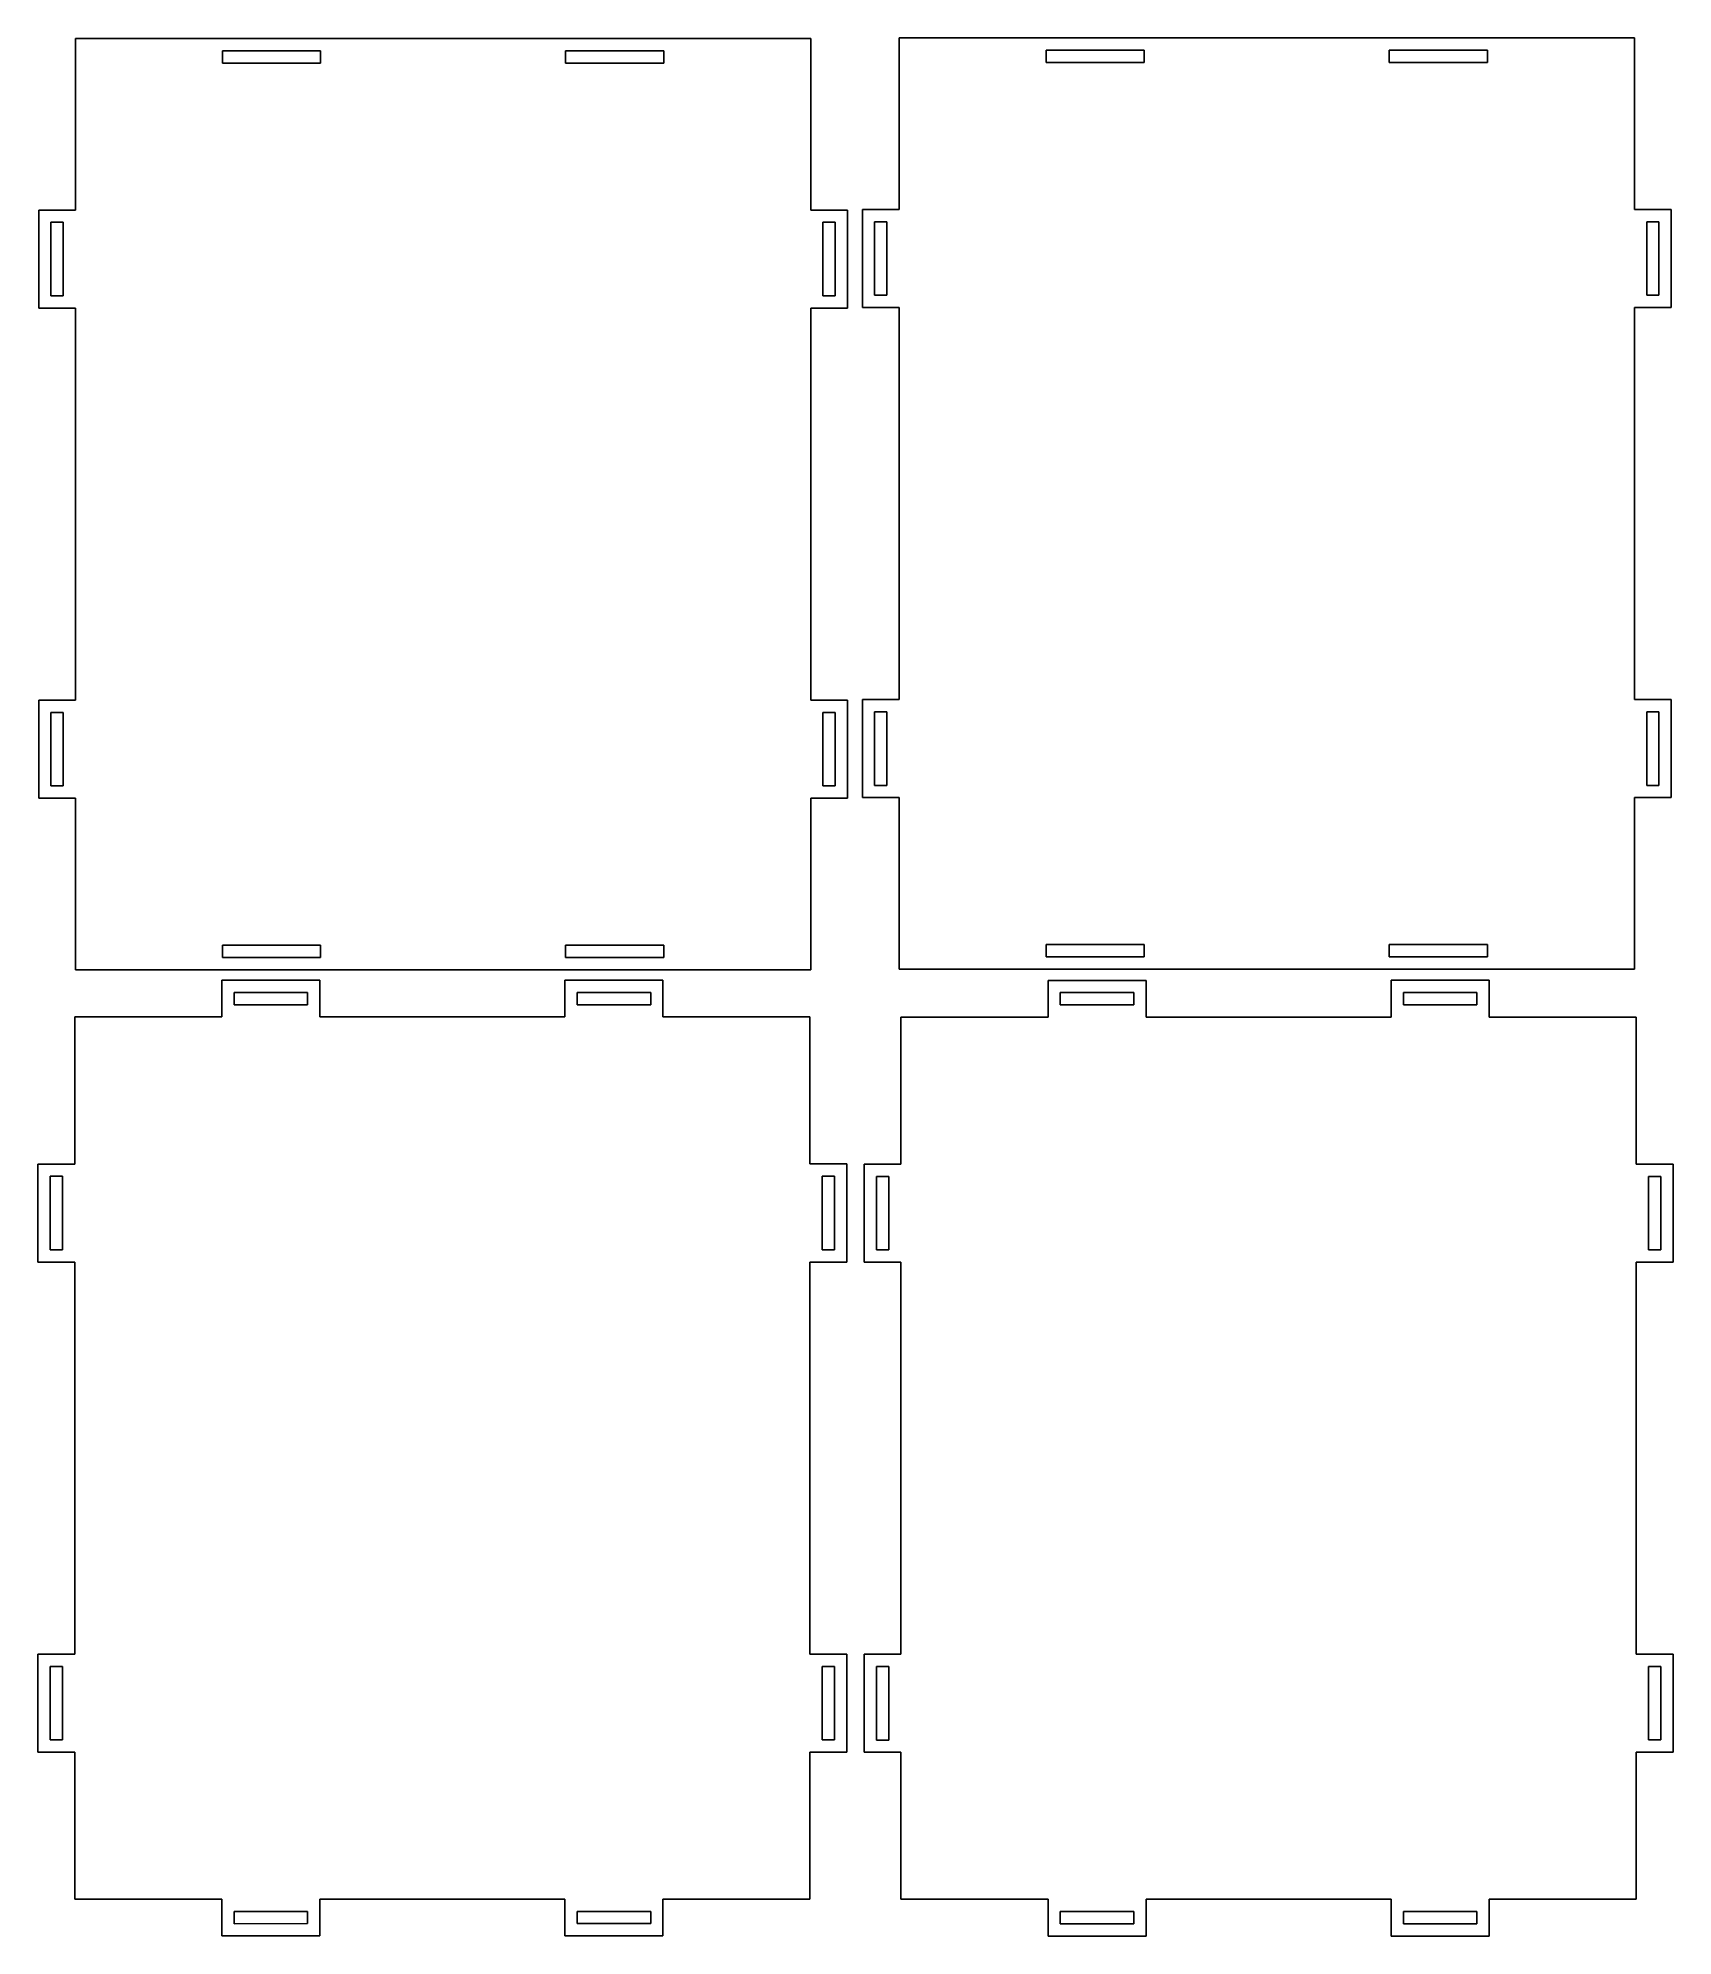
# Model space of a CAD drawing. Header units: millimetres. Extents: x -555 to 112, y -808 to -33.
import ezdxf

# ---------------------------------------------------------------- set-up
doc = ezdxf.new("R2010")
doc.units = ezdxf.units.MM

msp = doc.modelspace()

# ---------------------------------------------------------------- linework, layer by layer
at = {"color": 7, "linetype": 'Continuous'}
for p, q in [((-540.03, -43.71), (-540.03, -33.71)), ((-540.03, -33.71), (-240.04, -33.71)), ((-540.03, -33.71), (-540.03, -43.71)), ((-480.03, -43.71), (-480.03, -38.71)), ((-480.03, -38.71), (-440.03, -38.71)), ((-440.03, -43.71), (-440.03, -38.71)), ((-340.03, -43.71), (-340.03, -38.71)), ((-300.04, -38.71), (-340.03, -38.71)), ((-300.04, -43.71), (-300.04, -38.71)), ((-240.04, -43.71), (-240.04, -33.71)), ((-203.96, -33.49), (96.03, -33.48)), ((-203.96, -43.49), (-203.96, -33.49)), ((-203.96, -33.49), (-203.96, -43.49)), ((-143.96, -43.48), (-143.96, -38.48)), ((-143.96, -38.48), (-103.96, -38.48)), ((-103.96, -43.48), (-103.96, -38.48)), ((-3.97, -43.48), (-3.97, -38.48)), ((36.03, -38.48), (-3.97, -38.48)), ((36.03, -43.48), (36.03, -38.48)), ((96.03, -43.48), (96.03, -33.48)), ((-540.03, -43.71), (-540.03, -103.71)), ((-540.03, -43.71), (-540.03, -103.71)), ((-480.03, -43.71), (-440.03, -43.71)), ((-480.03, -43.71), (-440.03, -43.71)), ((-480.03, -43.71), (-440.03, -43.71)), ((-300.04, -43.71), (-340.03, -43.71)), ((-340.03, -43.71), (-300.04, -43.71)), ((-340.03, -43.71), (-300.04, -43.71)), ((-240.04, -43.71), (-240.04, -103.71)), ((-203.96, -43.49), (-203.96, -103.49)), ((-203.96, -43.49), (-203.96, -103.49)), ((-143.96, -43.48), (-103.96, -43.48)), ((-143.96, -43.48), (-103.96, -43.48)), ((-143.96, -43.48), (-103.96, -43.48)), ((36.03, -43.48), (-3.97, -43.48)), ((-3.97, -43.48), (36.03, -43.48)), ((-3.97, -43.48), (36.03, -43.48)), ((96.03, -43.48), (96.03, -103.48)), ((-540.03, -103.71), (-555.03, -103.71)), ((-555.03, -103.71), (-555.03, -143.71)), ((-240.04, -103.71), (-225.04, -103.71)), ((-225.04, -103.71), (-225.04, -143.71)), ((-203.96, -103.49), (-218.96, -103.49)), ((-218.96, -103.49), (-218.96, -143.49)), ((96.03, -103.48), (111.03, -103.48)), ((111.03, -103.48), (111.03, -143.48)), ((-545.03, -108.71), (-550.03, -108.71)), ((-550.03, -108.71), (-550.03, -138.71)), ((-545.03, -108.71), (-545.03, -138.71)), ((-235.04, -108.71), (-235.04, -138.71)), ((-235.04, -108.71), (-230.04, -108.71)), ((-230.04, -108.71), (-230.04, -138.71)), ((-208.96, -108.49), (-213.96, -108.49)), ((-213.96, -108.49), (-213.96, -138.49)), ((-208.96, -108.49), (-208.96, -138.49)), ((101.03, -108.48), (101.03, -138.48)), ((101.03, -108.48), (106.03, -108.48)), ((106.03, -108.48), (106.03, -138.48)), ((-545.03, -138.71), (-550.03, -138.71)), ((-235.04, -138.71), (-230.04, -138.71)), ((-208.96, -138.49), (-213.96, -138.49)), ((101.03, -138.48), (106.03, -138.48)), ((-540.03, -143.71), (-555.03, -143.71)), ((-540.03, -143.71), (-540.03, -303.71)), ((-240.04, -143.71), (-240.04, -303.7)), ((-240.04, -143.71), (-225.04, -143.71)), ((-203.96, -143.49), (-218.96, -143.49)), ((-203.96, -143.49), (-203.96, -303.48)), ((96.03, -143.48), (96.03, -303.48)), ((96.03, -143.48), (111.03, -143.48)), ((-555.03, -343.71), (-555.03, -303.71)), ((-540.03, -303.71), (-555.03, -303.71)), ((-545.03, -308.71), (-550.03, -308.71)), ((-550.03, -338.71), (-550.03, -308.71)), ((-545.03, -338.71), (-545.03, -308.71)), ((-240.04, -303.7), (-225.04, -303.7)), ((-235.04, -308.7), (-230.04, -308.7)), ((-235.04, -338.7), (-235.04, -308.7)), ((-230.04, -338.7), (-230.04, -308.7)), ((-225.04, -343.7), (-225.04, -303.7)), ((-203.96, -303.48), (-218.96, -303.49)), ((-218.96, -343.48), (-218.96, -303.49)), ((-208.96, -308.48), (-213.96, -308.48)), ((-213.96, -338.48), (-213.96, -308.48)), ((-208.96, -338.48), (-208.96, -308.48)), ((96.03, -303.48), (111.03, -303.48)), ((101.03, -308.48), (106.03, -308.48)), ((101.03, -338.48), (101.03, -308.48)), ((106.03, -338.48), (106.03, -308.48)), ((111.03, -343.48), (111.03, -303.48)), ((-545.03, -338.71), (-550.03, -338.71)), ((-235.04, -338.7), (-230.04, -338.7)), ((-208.96, -338.48), (-213.96, -338.48)), ((101.03, -338.48), (106.03, -338.48)), ((-540.03, -343.71), (-555.03, -343.71)), ((-540.03, -343.71), (-540.03, -403.71)), ((-240.04, -343.7), (-240.04, -403.7)), ((-240.04, -343.7), (-225.04, -343.7)), ((-203.96, -343.48), (-218.96, -343.48)), ((-203.96, -343.48), (-203.96, -403.48)), ((96.03, -343.48), (96.03, -403.48)), ((96.03, -343.48), (111.03, -343.48)), ((-540.03, -403.71), (-540.03, -413.71)), ((-480.03, -403.71), (-440.03, -403.71)), ((-480.03, -403.71), (-480.03, -408.71)), ((-480.03, -403.71), (-440.03, -403.71)), ((-480.03, -403.71), (-440.03, -403.71)), ((-480.03, -403.71), (-440.03, -403.71)), ((-480.03, -408.71), (-440.03, -408.71)), ((-440.03, -403.71), (-440.03, -408.71)), ((-340.03, -403.71), (-300.04, -403.71)), ((-340.03, -403.71), (-300.04, -403.71)), ((-340.03, -403.71), (-300.04, -403.71)), ((-300.04, -403.71), (-340.03, -403.71)), ((-340.03, -403.71), (-340.03, -408.71)), ((-300.04, -408.71), (-340.03, -408.71)), ((-300.04, -403.71), (-300.04, -408.71)), ((-240.04, -403.7), (-240.04, -413.7)), ((-203.96, -403.48), (-203.96, -413.48)), ((-143.96, -403.48), (-103.96, -403.48)), ((-143.96, -403.48), (-143.96, -408.48)), ((-143.96, -403.48), (-103.96, -403.48)), ((-143.96, -403.48), (-103.96, -403.48)), ((-143.96, -403.48), (-103.96, -403.48)), ((-143.96, -408.48), (-103.96, -408.48)), ((-103.96, -403.48), (-103.96, -408.48)), ((-3.97, -403.48), (36.03, -403.48)), ((-3.97, -403.48), (36.03, -403.48)), ((-3.97, -403.48), (36.03, -403.48)), ((36.03, -403.48), (-3.97, -403.48)), ((-3.97, -403.48), (-3.97, -408.48)), ((36.03, -408.48), (-3.97, -408.48)), ((36.03, -403.48), (36.03, -408.48)), ((96.03, -403.48), (96.03, -413.48)), ((-540.03, -413.71), (-240.04, -413.7)), ((-480.33, -432.99), (-480.33, -417.99)), ((-480.33, -417.99), (-440.33, -417.99)), ((-440.33, -432.99), (-440.33, -417.99)), ((-340.33, -432.98), (-340.33, -417.98)), ((-300.34, -417.98), (-340.33, -417.98)), ((-300.34, -432.98), (-300.34, -417.98)), ((-203.96, -413.48), (96.03, -413.48)), ((-143.21, -433.04), (-143.21, -418.04)), ((-143.21, -418.04), (-103.21, -418.04)), ((-103.21, -433.04), (-103.21, -418.04)), ((-3.21, -433.03), (-3.21, -418.03)), ((36.78, -418.03), (-3.21, -418.03)), ((36.78, -433.03), (36.78, -418.03)), ((-475.33, -422.99), (-445.33, -422.99)), ((-475.33, -427.99), (-475.33, -422.99)), ((-445.33, -427.99), (-445.33, -422.99)), ((-305.34, -422.98), (-335.33, -422.98)), ((-335.33, -427.98), (-335.33, -422.98)), ((-305.34, -427.98), (-305.34, -422.98)), ((-138.21, -423.04), (-108.21, -423.04)), ((-138.21, -428.04), (-138.21, -423.04)), ((-108.21, -428.04), (-108.21, -423.04)), ((31.78, -423.03), (1.79, -423.03)), ((1.79, -428.03), (1.79, -423.03)), ((31.78, -428.03), (31.78, -423.03)), ((-540.33, -432.99), (-540.33, -492.99)), ((-540.33, -432.99), (-480.33, -432.99)), ((-540.33, -432.99), (-540.33, -492.99)), ((-540.33, -432.99), (-480.33, -432.99)), ((-475.33, -427.99), (-445.33, -427.99)), ((-440.33, -432.99), (-340.33, -432.98)), ((-305.34, -427.98), (-335.33, -427.98)), ((-300.34, -432.98), (-240.34, -432.98)), ((-240.34, -432.98), (-240.34, -492.98)), ((-203.21, -433.04), (-203.21, -493.04)), ((-203.21, -433.04), (-143.21, -433.04)), ((-203.21, -433.04), (-203.21, -493.04)), ((-203.21, -433.04), (-143.21, -433.04)), ((-138.21, -428.04), (-108.21, -428.04)), ((-103.21, -433.04), (-3.21, -433.03)), ((31.78, -428.03), (1.79, -428.03)), ((36.78, -433.03), (96.78, -433.03)), ((96.78, -433.03), (96.78, -493.03)), ((-540.33, -492.99), (-555.33, -492.99)), ((-555.33, -492.99), (-555.33, -532.99)), ((-240.34, -492.98), (-225.34, -492.98)), ((-225.34, -492.98), (-225.34, -532.98)), ((-203.21, -493.04), (-218.21, -493.04)), ((-218.21, -493.04), (-218.21, -533.04)), ((96.78, -493.03), (111.78, -493.03)), ((111.78, -493.03), (111.78, -533.03)), ((-545.33, -497.99), (-550.33, -497.99)), ((-550.33, -497.99), (-550.33, -527.99)), ((-545.33, -497.99), (-545.33, -527.99)), ((-235.34, -497.98), (-235.34, -527.98)), ((-235.34, -497.98), (-230.34, -497.98)), ((-230.34, -497.98), (-230.34, -527.98)), ((-208.21, -498.04), (-213.21, -498.04)), ((-213.21, -498.04), (-213.21, -528.04)), ((-208.21, -498.04), (-208.21, -528.04)), ((101.78, -498.03), (101.78, -528.03)), ((101.78, -498.03), (106.78, -498.03)), ((106.78, -498.03), (106.78, -528.03)), ((-540.33, -532.99), (-555.33, -532.99)), ((-545.33, -527.99), (-550.33, -527.99)), ((-540.33, -532.99), (-540.33, -692.99)), ((-240.34, -532.98), (-240.34, -692.98)), ((-240.34, -532.98), (-225.34, -532.98)), ((-235.34, -527.98), (-230.34, -527.98)), ((-203.21, -533.04), (-218.21, -533.04)), ((-208.21, -528.04), (-213.21, -528.04)), ((-203.21, -533.04), (-203.21, -693.04)), ((96.78, -533.03), (96.78, -693.03)), ((96.78, -533.03), (111.78, -533.03)), ((101.78, -528.03), (106.78, -528.03)), ((-555.33, -732.99), (-555.33, -692.99)), ((-540.33, -692.99), (-555.33, -692.99)), ((-240.34, -692.98), (-225.34, -692.98)), ((-225.34, -732.98), (-225.34, -692.98)), ((-218.21, -733.04), (-218.21, -693.04)), ((-203.21, -693.04), (-218.21, -693.04)), ((96.78, -693.03), (111.78, -693.03)), ((111.78, -733.03), (111.78, -693.03)), ((-545.33, -697.99), (-550.33, -697.99)), ((-550.33, -727.99), (-550.33, -697.99)), ((-545.33, -727.99), (-545.33, -697.99)), ((-235.34, -697.98), (-230.34, -697.98)), ((-235.34, -727.98), (-235.34, -697.98)), ((-230.34, -727.98), (-230.34, -697.98)), ((-208.21, -698.04), (-213.21, -698.04)), ((-213.21, -728.04), (-213.21, -698.04)), ((-208.21, -728.04), (-208.21, -698.04)), ((101.78, -698.03), (106.78, -698.03)), ((101.78, -728.03), (101.78, -698.03)), ((106.78, -728.03), (106.78, -698.03)), ((-545.33, -727.99), (-550.33, -727.99)), ((-235.34, -727.98), (-230.34, -727.98)), ((-208.21, -728.04), (-213.21, -728.04)), ((101.78, -728.03), (106.78, -728.03)), ((-540.33, -732.99), (-555.33, -732.99)), ((-540.33, -732.99), (-540.33, -792.99)), ((-240.34, -732.98), (-225.34, -732.98)), ((-240.34, -732.98), (-240.34, -792.98)), ((-203.21, -733.04), (-218.21, -733.04)), ((-203.21, -733.04), (-203.21, -793.04)), ((96.78, -733.03), (111.78, -733.03)), ((96.78, -733.03), (96.78, -793.03)), ((-540.33, -792.99), (-480.33, -792.99)), ((-480.33, -792.99), (-480.33, -807.99)), ((-440.33, -792.98), (-340.33, -792.98)), ((-440.33, -792.98), (-440.33, -807.98)), ((-340.33, -792.98), (-340.33, -807.98)), ((-300.34, -792.98), (-240.34, -792.98)), ((-300.34, -792.98), (-300.34, -807.98)), ((-203.21, -793.04), (-143.21, -793.03)), ((-143.21, -793.03), (-143.21, -808.03)), ((-103.21, -793.03), (-3.21, -793.03)), ((-103.21, -793.03), (-103.21, -808.03)), ((-3.21, -793.03), (-3.21, -808.03)), ((36.78, -793.03), (36.78, -808.03)), ((36.78, -793.03), (96.78, -793.03)), ((-475.33, -797.99), (-445.33, -797.98)), ((-475.33, -797.99), (-475.33, -802.99)), ((-475.33, -802.99), (-445.33, -802.98)), ((-445.33, -797.98), (-445.33, -802.98)), ((-305.34, -797.98), (-335.33, -797.98)), ((-335.33, -797.98), (-335.33, -802.98)), ((-305.34, -802.98), (-335.33, -802.98)), ((-305.34, -797.98), (-305.34, -802.98)), ((-138.21, -798.03), (-138.21, -803.03)), ((-138.21, -798.03), (-108.21, -798.03)), ((-138.21, -803.03), (-108.21, -803.03)), ((-108.21, -798.03), (-108.21, -803.03)), ((31.78, -798.03), (1.79, -798.03)), ((1.79, -798.03), (1.79, -803.03)), ((31.78, -803.03), (1.79, -803.03)), ((31.78, -798.03), (31.78, -803.03)), ((-480.33, -807.99), (-440.33, -807.98)), ((-300.34, -807.98), (-340.33, -807.98)), ((-143.21, -808.03), (-103.21, -808.03)), ((36.78, -808.03), (-3.21, -808.03))]:
    msp.add_line(p, q, dxfattribs=at)

doc.saveas('drawing.dxf')
